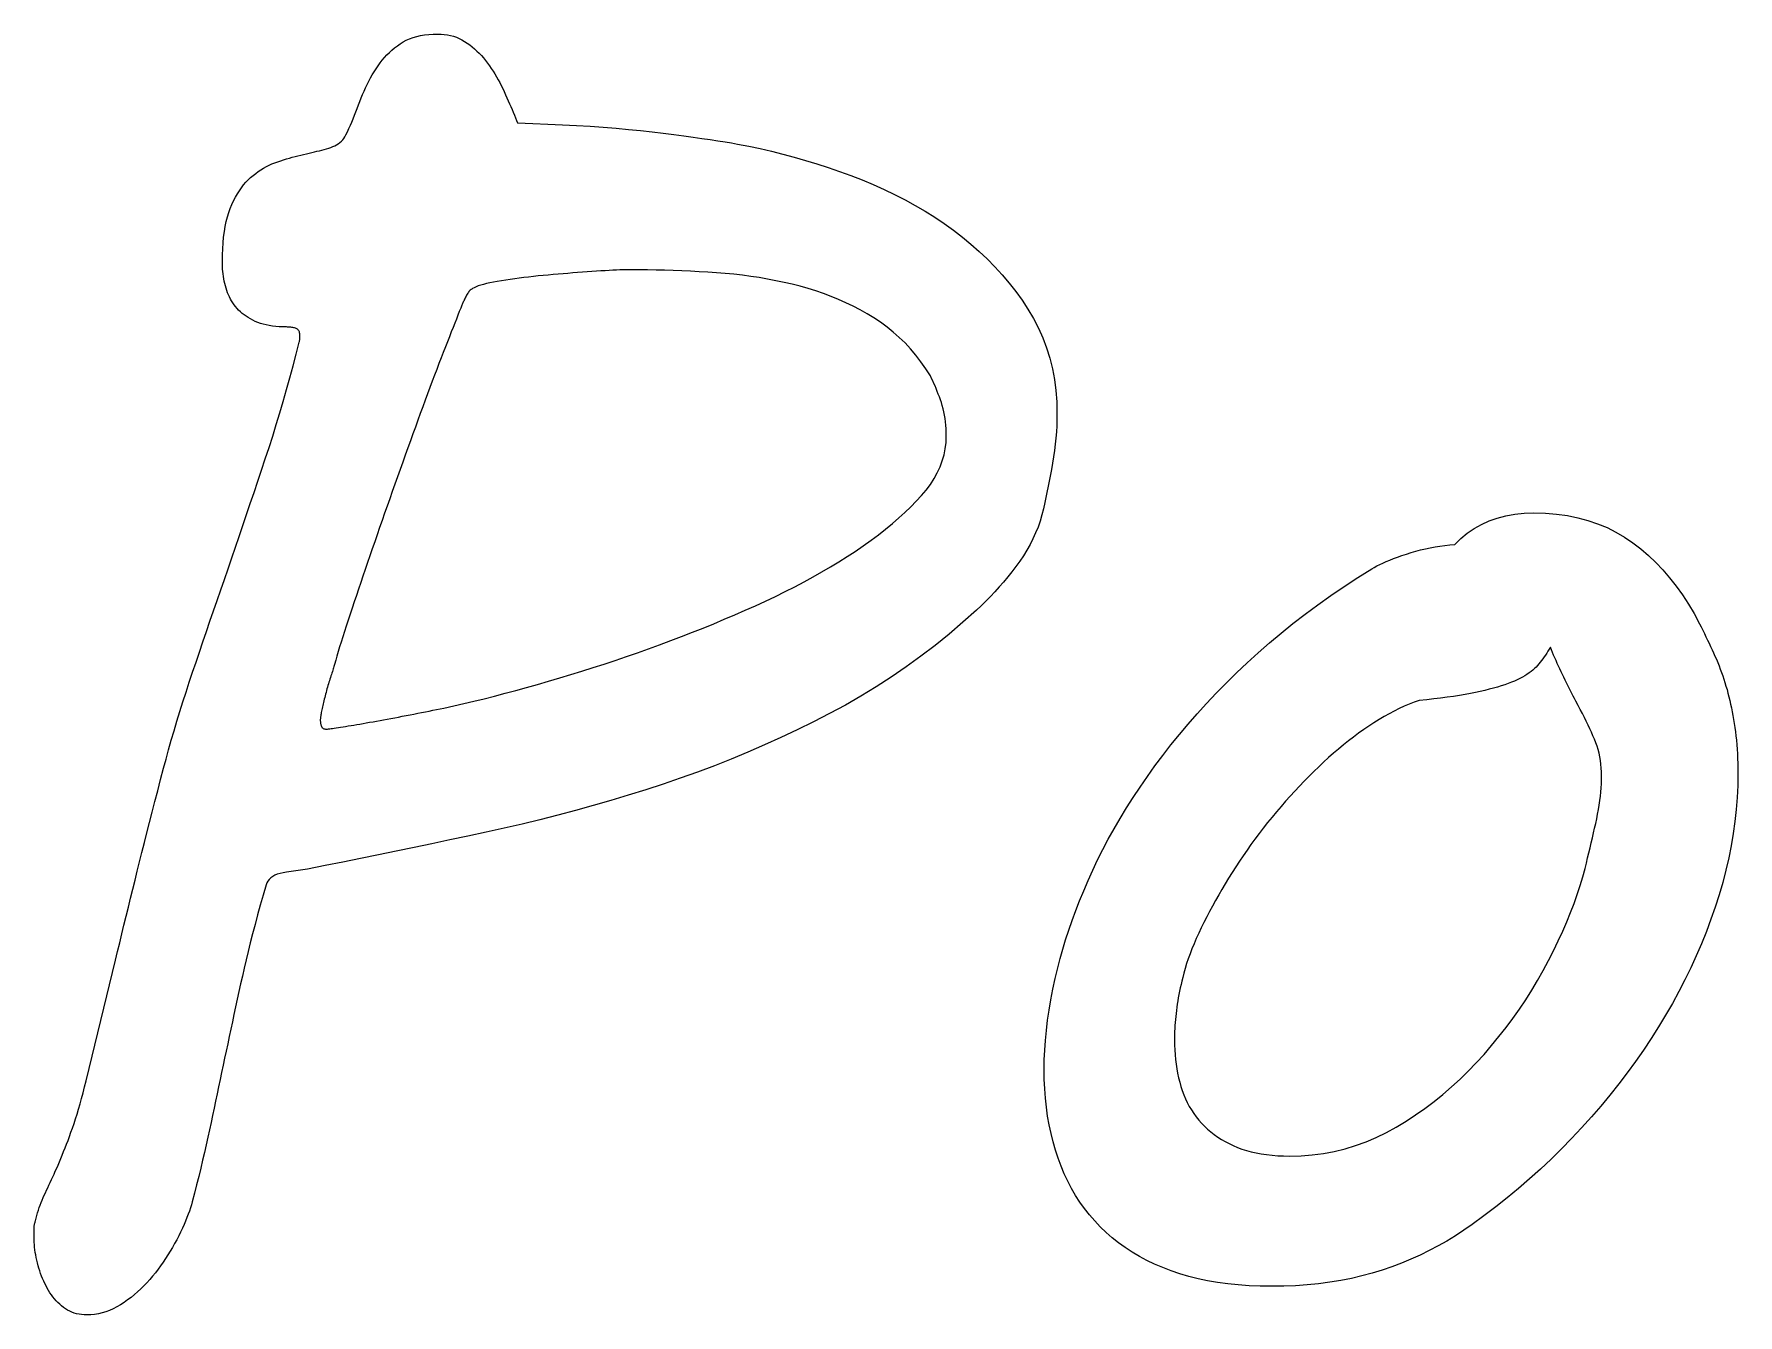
# Model space of a CAD drawing. Extents: x 120.6 to 167.1, y 73.5 to 127.9.
# Drawn here: x 120.56 to 127.1, y 123.03 to 127.95 of the extents above; entities that cross this region are included whole.
import ezdxf

# ---------------------------------------------------------------- set-up
doc = ezdxf.new("R2010")
doc.units = 0

msp = doc.modelspace()

# ---------------------------------------------------------------- linework, layer by layer
at = {"color": 7, "lineweight": 13}
for points in [[(120.566551, 123.392151), (120.568962, 123.402496), (120.571579, 123.412735), (120.574402, 123.422852), (120.577423, 123.432854), (120.580643, 123.442734), (120.584068, 123.452507), (120.5877, 123.462158), (120.59153, 123.471703), (120.595558, 123.481125), (120.599792, 123.490433), (120.604172, 123.499794), (120.608635, 123.509392), (120.61319, 123.519218), (120.617828, 123.529282), (120.622559, 123.539574), (120.627373, 123.550095), (120.632271, 123.560844), (120.637253, 123.571831), (120.642326, 123.583046), (120.647491, 123.59449), (120.652718, 123.60627), (120.658012, 123.618484), (120.663361, 123.631126), (120.668762, 123.644211), (120.674225, 123.657722), (120.679749, 123.671669), (120.685326, 123.68605), (120.690964, 123.700867), (120.696655, 123.71611), (120.702408, 123.731796), (120.708191, 123.748085), (120.713974, 123.765152), (120.719749, 123.782997), (120.725533, 123.801628), (120.731316, 123.821037), (120.737099, 123.841232), (120.742874, 123.862198), (120.748657, 123.883949), (120.75444, 123.906487), (120.760223, 123.929794), (120.872955, 124.392288), (120.881073, 124.425888), (120.889252, 124.459641), (120.897491, 124.49353), (120.905792, 124.527565), (120.914146, 124.561745), (120.922554, 124.596077), (120.931023, 124.630547), (120.939552, 124.665161), (120.948135, 124.699921), (120.956779, 124.734818), (120.965599, 124.770248), (120.974701, 124.806564), (120.984093, 124.843781), (120.993782, 124.881897), (121.003754, 124.920898), (121.014015, 124.960808), (121.024567, 125.00161), (121.0354, 125.043304), (121.046532, 125.085892), (121.057945, 125.129387), (121.06739, 125.16481), (121.077202, 125.200546), (121.087387, 125.23661), (121.097954, 125.272987), (121.108894, 125.309685), (121.120209, 125.346695), (121.131905, 125.384026), (121.143974, 125.421677), (121.156418, 125.459648), (121.169235, 125.497932), (121.182304, 125.536507), (121.19548, 125.57534), (121.208778, 125.614433), (121.222191, 125.653793), (121.235718, 125.693405), (121.249359, 125.733284), (121.263123, 125.773415), (121.276993, 125.813812), (121.290985, 125.854469), (121.305092, 125.895386), (121.319275, 125.936546), (121.333481, 125.977943), (121.347717, 126.019562), (121.361977, 126.061417), (121.376274, 126.103508), (121.390594, 126.145828), (121.404945, 126.188377), (121.419327, 126.231155), (121.433739, 126.27417), (121.448174, 126.317406), (121.462486, 126.360909), (121.476501, 126.404701), (121.490234, 126.448784), (121.503677, 126.493156), (121.51683, 126.537811), (121.529694, 126.582764), (121.542267, 126.627998), (121.55455, 126.673531), (121.566544, 126.719345), (121.578255, 126.76545), (121.578804, 126.767242), (121.579292, 126.76915), (121.579727, 126.771172), (121.580101, 126.773308), (121.580421, 126.775566), (121.580681, 126.777931), (121.580879, 126.780418), (121.581024, 126.78302), (121.581116, 126.785736), (121.581139, 126.788574), (121.581001, 126.793022), (121.580566, 126.797127), (121.579842, 126.800888), (121.578827, 126.804298), (121.57753, 126.807358), (121.575943, 126.810081), (121.574059, 126.812447), (121.571892, 126.814468), (121.569435, 126.816147), (121.566689, 126.817474), (121.563713, 126.818573), (121.560562, 126.819557), (121.557236, 126.820427), (121.553741, 126.821175), (121.550072, 126.821815), (121.546227, 126.822334), (121.542206, 126.822739), (121.538017, 126.823029), (121.533653, 126.823204), (121.529114, 126.823257), (121.514908, 126.823479), (121.50119, 126.824127), (121.487968, 126.825211), (121.475235, 126.826729), (121.46299, 126.828682), (121.451241, 126.831062), (121.43998, 126.833885), (121.429214, 126.837135), (121.418938, 126.84082), (121.409157, 126.84494), (121.399818, 126.849403), (121.390884, 126.854134), (121.382355, 126.859116), (121.374237, 126.864365), (121.366516, 126.869873), (121.359207, 126.875633), (121.352295, 126.88166), (121.345795, 126.887947), (121.339691, 126.894501), (121.334, 126.901306), (121.328667, 126.90834), (121.323654, 126.915581), (121.318954, 126.923027), (121.314575, 126.930672), (121.310516, 126.938522), (121.30677, 126.946571), (121.303345, 126.954826), (121.30024, 126.96328), (121.297447, 126.971939), (121.294975, 126.980797), (121.292778, 126.989799), (121.290817, 126.998886), (121.289078, 127.008064), (121.287575, 127.017334), (121.286301, 127.02668), (121.285263, 127.036118), (121.284454, 127.045647), (121.283875, 127.05526), (121.283531, 127.064957), (121.283417, 127.074738), (121.283714, 127.09967), (121.28463, 127.123589), (121.286148, 127.1465), (121.288269, 127.168396), (121.291, 127.189278), (121.294342, 127.209152), (121.298286, 127.228012), (121.302841, 127.245857), (121.307999, 127.262695), (121.313766, 127.278526), (121.320007, 127.293495), (121.326599, 127.307777), (121.333534, 127.321365), (121.34082, 127.334251), (121.34845, 127.346451), (121.35643, 127.357956), (121.364754, 127.368767), (121.373428, 127.378883), (121.382446, 127.388306), (121.391808, 127.397034), (121.401436, 127.40519), (121.411232, 127.41288), (121.421204, 127.420105), (121.431351, 127.426865), (121.441673, 127.433167), (121.452164, 127.439011), (121.46283, 127.444382), (121.473671, 127.449295), (121.48468, 127.453751), (121.495872, 127.457741), (121.507118, 127.461426), (121.518303, 127.464966), (121.529427, 127.468361), (121.540504, 127.471611), (121.551514, 127.474724), (121.562469, 127.477684), (121.573364, 127.480499), (121.584206, 127.483177), (121.594986, 127.485703), (121.605713, 127.488091), (121.61628, 127.490417), (121.626579, 127.492775), (121.636627, 127.495155), (121.646408, 127.497574), (121.655937, 127.500015), (121.665199, 127.502487), (121.674202, 127.50499), (121.682945, 127.507515), (121.691429, 127.510071), (121.699654, 127.512657), (121.70752, 127.51548), (121.71492, 127.51873), (121.721855, 127.522415), (121.728333, 127.526535), (121.734344, 127.53109), (121.739891, 127.536072), (121.74498, 127.541496), (121.749603, 127.547348), (121.753769, 127.553635), (121.757469, 127.560356), (121.763206, 127.572571), (121.76886, 127.584923), (121.774422, 127.597427), (121.7799, 127.610069), (121.785286, 127.622864), (121.790596, 127.635796), (121.795807, 127.64888), (121.800941, 127.662102), (121.805984, 127.675468), (121.810944, 127.688988), (121.815987, 127.702469), (121.821289, 127.715752), (121.826859, 127.728828), (121.83268, 127.741707), (121.838768, 127.754387), (121.845108, 127.766861), (121.851715, 127.779129), (121.858582, 127.791199), (121.865707, 127.803062), (121.873093, 127.814728), (121.880775, 127.826088), (121.888817, 127.837036), (121.897194, 127.847588), (121.90593, 127.857735), (121.915001, 127.867477), (121.924423, 127.876816), (121.934196, 127.885742), (121.944313, 127.894272), (121.954781, 127.902397), (121.965591, 127.91011), (121.976921, 127.917252), (121.988945, 127.923645), (122.001663, 127.929276), (122.015076, 127.934166), (122.029182, 127.938293), (122.043983, 127.941681), (122.059471, 127.944305), (122.075661, 127.94619), (122.092545, 127.947311), (122.110115, 127.947693), (122.122688, 127.947342), (122.134979, 127.946304), (122.146973, 127.944572), (122.158676, 127.942139), (122.170097, 127.939018), (122.181229, 127.935204), (122.192062, 127.930695), (122.202614, 127.925491), (122.212875, 127.919594), (122.222847, 127.913002), (122.232544, 127.905891), (122.241982, 127.898438), (122.25116, 127.890633), (122.260078, 127.882477), (122.268738, 127.873978), (122.277138, 127.865135), (122.285271, 127.855942), (122.293144, 127.846405), (122.300766, 127.836517), (122.308121, 127.826286), (122.315247, 127.815811), (122.322166, 127.805183), (122.328888, 127.794418), (122.335411, 127.783508), (122.341721, 127.772453), (122.347839, 127.761246), (122.353752, 127.749901), (122.359459, 127.738411), (122.364967, 127.726776), (122.37027, 127.714996), (122.375412, 127.703247), (122.38044, 127.691704), (122.385361, 127.680359), (122.390152, 127.669212), (122.394836, 127.658272), (122.399406, 127.647537), (122.403854, 127.637001), (122.408195, 127.626663), (122.412415, 127.616531), (122.416519, 127.606606), (122.475266, 127.604698), (122.532433, 127.60244), (122.587997, 127.599838), (122.641983, 127.596893), (122.694374, 127.593597), (122.745178, 127.589951), (122.794388, 127.585968), (122.84201, 127.581627), (122.888039, 127.57695), (122.932487, 127.571915), (122.975044, 127.566772), (123.015442, 127.561745), (123.053673, 127.556824), (123.089729, 127.552032), (123.123627, 127.547348), (123.15535, 127.542778), (123.184906, 127.53833), (123.212296, 127.533989), (123.237511, 127.52977), (123.260567, 127.525665), (123.30394, 127.517166), (123.347336, 127.507858), (123.39077, 127.497742), (123.434227, 127.486816), (123.477722, 127.475082), (123.521233, 127.46254), (123.564781, 127.449181), (123.60836, 127.43502), (123.651962, 127.420044), (123.695595, 127.404266), (123.738808, 127.387596), (123.781158, 127.36998), (123.822632, 127.35141), (123.863251, 127.331886), (123.902992, 127.311401), (123.941872, 127.28997), (123.979881, 127.267586), (124.017029, 127.24424), (124.053307, 127.219948), (124.088715, 127.194695), (124.123055, 127.16851), (124.15612, 127.141396), (124.18792, 127.113358), (124.218445, 127.084396), (124.247696, 127.054504), (124.275673, 127.023689), (124.302383, 126.991951), (124.32782, 126.95929), (124.35199, 126.925697), (124.374878, 126.89119), (124.396027, 126.855705), (124.41494, 126.819214), (124.431633, 126.781708), (124.446106, 126.743187), (124.458344, 126.703659), (124.468361, 126.663124), (124.476151, 126.621567), (124.481712, 126.579002), (124.485054, 126.535431), (124.486168, 126.490845), (124.485909, 126.467628), (124.485123, 126.444244), (124.483826, 126.420692), (124.482002, 126.396957), (124.47966, 126.373055), (124.476799, 126.348976), (124.473419, 126.324722), (124.469513, 126.300301), (124.465096, 126.275696), (124.460152, 126.250923), (124.439919, 126.149757), (124.434784, 126.125648), (124.428642, 126.101891), (124.421494, 126.078476), (124.413322, 126.055405), (124.404144, 126.032684), (124.393959, 126.010315), (124.382759, 125.988289), (124.370544, 125.966606), (124.357323, 125.945274), (124.343086, 125.924294), (124.328156, 125.903679), (124.312851, 125.883476), (124.297165, 125.863678), (124.281113, 125.844284), (124.264679, 125.825287), (124.247864, 125.806702), (124.230682, 125.788521), (124.21312, 125.770744), (124.19519, 125.753372), (124.176872, 125.736404), (124.124931, 125.689766), (124.072006, 125.644661), (124.018097, 125.601082), (123.963203, 125.559036), (123.907326, 125.518524), (123.850471, 125.479546), (123.792633, 125.442101), (123.73381, 125.406189), (123.674004, 125.371803), (123.613213, 125.338951), (123.551674, 125.307373), (123.489616, 125.276802), (123.427032, 125.247246), (123.36393, 125.218704), (123.300308, 125.19117), (123.236168, 125.16465), (123.171509, 125.139137), (123.106323, 125.114639), (123.040619, 125.091156), (122.974396, 125.06868), (122.907768, 125.047058), (122.840851, 125.026131), (122.773651, 125.005898), (122.706154, 124.986359), (122.638367, 124.967514), (122.570297, 124.949356), (122.50193, 124.9319), (122.433281, 124.915138), (122.364342, 124.899063), (122.295113, 124.883682), (122.22583, 124.868744), (122.156715, 124.853973), (122.087776, 124.839371), (122.019005, 124.824951), (121.950409, 124.810699), (121.881996, 124.796623), (121.813744, 124.782715), (121.745674, 124.76899), (121.677773, 124.755432), (121.610046, 124.74205), (121.529114, 124.730484), (121.516365, 124.728432), (121.504715, 124.725746), (121.494164, 124.72242), (121.484711, 124.71846), (121.476357, 124.713867), (121.469101, 124.708633), (121.462944, 124.702766), (121.457886, 124.696259), (121.453926, 124.689125), (121.451065, 124.681343), (121.439751, 124.641945), (121.428925, 124.603531), (121.418594, 124.566101), (121.408752, 124.529648), (121.399399, 124.494179), (121.390541, 124.459694), (121.382172, 124.426193), (121.37429, 124.393677), (121.366905, 124.362137), (121.360016, 124.331589), (121.353409, 124.301651), (121.346893, 124.27198), (121.340462, 124.242569), (121.334114, 124.213417), (121.327858, 124.184532), (121.321686, 124.155899), (121.315598, 124.127525), (121.309601, 124.099419), (121.303688, 124.071564), (121.297867, 124.043976), (121.292084, 124.016518), (121.286301, 123.989052), (121.280525, 123.961594), (121.274742, 123.934135), (121.268959, 123.90667), (121.263176, 123.879211), (121.257401, 123.851753), (121.251617, 123.824295), (121.245834, 123.796829), (121.240051, 123.769371), (121.234131, 123.741608), (121.227913, 123.713234), (121.221413, 123.684258), (121.214615, 123.654671), (121.207535, 123.624481), (121.200165, 123.593681), (121.192505, 123.562279), (121.184555, 123.530266), (121.176315, 123.497643), (121.167793, 123.464417), (121.164665, 123.453232), (121.161087, 123.441635), (121.157036, 123.429642), (121.152527, 123.417244), (121.14756, 123.404434), (121.14212, 123.391228), (121.136223, 123.377609), (121.129868, 123.363594), (121.123047, 123.349167), (121.115761, 123.334343), (121.108101, 123.319397), (121.100151, 123.304626), (121.091911, 123.290024), (121.083389, 123.275604), (121.07457, 123.261353), (121.065468, 123.247276), (121.056068, 123.233376), (121.046387, 123.219643), (121.036415, 123.206085), (121.026154, 123.192703), (121.015587, 123.179596), (121.004707, 123.166862), (120.993507, 123.154503), (120.981987, 123.142525), (120.970146, 123.130913), (120.957993, 123.119682), (120.945518, 123.108833), (120.932732, 123.098351), (120.919624, 123.088249), (120.906197, 123.078522), (120.892532, 123.069466), (120.878731, 123.061356), (120.864784, 123.054199), (120.850693, 123.047997), (120.836456, 123.042755), (120.822075, 123.03846), (120.807556, 123.035126), (120.792885, 123.032738), (120.778069, 123.031303), (120.763107, 123.03083), (120.752846, 123.03112), (120.742874, 123.031982), (120.733192, 123.033432), (120.723801, 123.035454), (120.714691, 123.038055), (120.705879, 123.041237), (120.69735, 123.044991), (120.68911, 123.049332), (120.68116, 123.054245), (120.6735, 123.059738), (120.666115, 123.065674), (120.658989, 123.07193), (120.65213, 123.078506), (120.645523, 123.085403), (120.639175, 123.092613), (120.633095, 123.100143), (120.627266, 123.107994), (120.621704, 123.116158), (120.616402, 123.124641), (120.611359, 123.133446), (120.60656, 123.142479), (120.60199, 123.151657), (120.597656, 123.16098), (120.593552, 123.170441), (120.589676, 123.180054), (120.586037, 123.189812), (120.582626, 123.199715), (120.579445, 123.209755), (120.576492, 123.219948), (120.573776, 123.230278), (120.571304, 123.240631), (120.569092, 123.250862), (120.567146, 123.260979), (120.565453, 123.270981), (120.564026, 123.280861), (120.562851, 123.290634), (120.561943, 123.300285), (120.561295, 123.30983), (120.560898, 123.319252), (120.560768, 123.32856), (120.560768, 123.332016), (120.560768, 123.335442), (120.560768, 123.338837), (120.560768, 123.342201), (120.560768, 123.345543), (120.560768, 123.348854), (120.560768, 123.352135), (120.560768, 123.355385), (120.560768, 123.358604), (120.560768, 123.361801), (120.560829, 123.364967), (120.561005, 123.368103), (120.561295, 123.371208), (120.561699, 123.37429), (120.562218, 123.377335), (120.562851, 123.380356), (120.563606, 123.383347), (120.564468, 123.386314), (120.565453, 123.389244)], [(121.714111, 125.528282), (121.712906, 125.524132), (121.711624, 125.519783), (121.710251, 125.515228), (121.708794, 125.510475), (121.707245, 125.505524), (121.705612, 125.500359), (121.703888, 125.494995), (121.702087, 125.489433), (121.700188, 125.483665), (121.698212, 125.477699), (121.696205, 125.471596), (121.694221, 125.465439), (121.692268, 125.459229), (121.690346, 125.452957), (121.688454, 125.446625), (121.686592, 125.440239), (121.684753, 125.433792), (121.682945, 125.427284), (121.681168, 125.420723), (121.67942, 125.414108), (121.677719, 125.407516), (121.676071, 125.401039), (121.674477, 125.394684), (121.672943, 125.388435), (121.671471, 125.382309), (121.670059, 125.376297), (121.668701, 125.370399), (121.667397, 125.364616), (121.666153, 125.358955), (121.66497, 125.353401), (121.663872, 125.348068), (121.662888, 125.343056), (121.662018, 125.338356), (121.66127, 125.333977), (121.660629, 125.329918), (121.66011, 125.326172), (121.659706, 125.322746), (121.659416, 125.319641), (121.659248, 125.316849), (121.659187, 125.314384), (121.659233, 125.311531), (121.659363, 125.308777), (121.659576, 125.306099), (121.659882, 125.303513), (121.660271, 125.30101), (121.660751, 125.298599), (121.661316, 125.296272), (121.661964, 125.294029), (121.662697, 125.291878), (121.663521, 125.28981), (121.66449, 125.287888), (121.665665, 125.286171), (121.667038, 125.284653), (121.66861, 125.283333), (121.670387, 125.282227), (121.672371, 125.281311), (121.674553, 125.280602), (121.676933, 125.280098), (121.67952, 125.279793), (121.682312, 125.279694), (121.684425, 125.27977), (121.687286, 125.279984), (121.690895, 125.280342), (121.695259, 125.280853), (121.700378, 125.281502), (121.706245, 125.282295), (121.712868, 125.283234), (121.720238, 125.284317), (121.728355, 125.285545), (121.737236, 125.286919), (121.746674, 125.288406), (121.756485, 125.289986), (121.76667, 125.291649), (121.777237, 125.293396), (121.788177, 125.295227), (121.7995, 125.29715), (121.811188, 125.299164), (121.823257, 125.301254), (121.835701, 125.303436), (121.848518, 125.30571), (121.861626, 125.308052), (121.874939, 125.310448), (121.888451, 125.312904), (121.902168, 125.315422), (121.916084, 125.317993), (121.930206, 125.320625), (121.944534, 125.323311), (121.959053, 125.326057), (121.973785, 125.328865), (121.988716, 125.331726), (122.003685, 125.334618), (122.018547, 125.337509), (122.033287, 125.340393), (122.047913, 125.343285), (122.062424, 125.346176), (122.07682, 125.349068), (122.091095, 125.351959), (122.105263, 125.354851), (122.119308, 125.357742), (122.13324, 125.360626), (122.171082, 125.368942), (122.209435, 125.377686), (122.248314, 125.386864), (122.287712, 125.396477), (122.327629, 125.406517), (122.368073, 125.416992), (122.409027, 125.42791), (122.450508, 125.439255), (122.492508, 125.451035), (122.535034, 125.463242), (122.577797, 125.47583), (122.620537, 125.488739), (122.663239, 125.501968), (122.705925, 125.515503), (122.748573, 125.529366), (122.791191, 125.543549), (122.833786, 125.558044), (122.87635, 125.572853), (122.918884, 125.58799), (122.961388, 125.603439), (123.003693, 125.619164), (123.045624, 125.635117), (123.087173, 125.651306), (123.128349, 125.667725), (123.169151, 125.684372), (123.209572, 125.701256), (123.249626, 125.718369), (123.289299, 125.73571), (123.32859, 125.753288), (123.367516, 125.771088), (123.405815, 125.789131), (123.443245, 125.807396), (123.479813, 125.825897), (123.515511, 125.844627), (123.550346, 125.863586), (123.584305, 125.882782), (123.617401, 125.902206), (123.649635, 125.92186), (123.681, 125.94175), (123.711494, 125.961868), (123.742653, 125.983261), (123.772545, 126.004646), (123.801155, 126.026039), (123.828506, 126.047432), (123.854576, 126.068817), (123.879379, 126.09021), (123.902908, 126.111603), (123.925163, 126.132988), (123.946152, 126.154381), (123.965866, 126.175774), (123.983986, 126.197304), (124.000206, 126.219131), (124.014511, 126.241241), (124.026909, 126.263641), (124.037407, 126.286339), (124.04599, 126.309319), (124.052666, 126.332581), (124.057434, 126.35614), (124.060295, 126.37999), (124.061249, 126.404129), (124.061066, 126.418419), (124.060501, 126.432396), (124.059563, 126.446053), (124.058243, 126.459396), (124.056557, 126.472412), (124.054489, 126.485123), (124.052048, 126.497505), (124.049225, 126.509575), (124.046036, 126.521324), (124.042465, 126.532753), (124.038666, 126.54393), (124.034775, 126.554901), (124.0308, 126.565666), (124.026741, 126.576233), (124.022591, 126.586594), (124.018356, 126.596756), (124.014038, 126.606712), (124.009628, 126.61647), (124.005135, 126.626022), (124.000549, 126.635368), (123.982773, 126.663094), (123.964127, 126.689598), (123.944618, 126.71489), (123.92424, 126.738968), (123.902992, 126.761833), (123.880882, 126.783485), (123.857903, 126.803925), (123.834053, 126.823143), (123.809341, 126.841148), (123.78376, 126.857948), (123.757507, 126.873726), (123.730804, 126.888702), (123.703629, 126.902863), (123.675995, 126.916222), (123.647903, 126.928764), (123.619339, 126.940498), (123.590317, 126.951424), (123.560837, 126.96154), (123.530891, 126.970848), (123.500481, 126.979347), (123.469696, 126.987152), (123.438622, 126.994377), (123.407257, 127.00103), (123.37561, 127.007095), (123.343666, 127.012589), (123.31144, 127.017502), (123.278915, 127.021843), (123.246109, 127.025597), (123.213013, 127.028778), (123.179626, 127.03138), (123.146156, 127.033577), (123.112801, 127.035545), (123.079559, 127.037277), (123.046432, 127.03878), (123.01342, 127.040054), (122.980522, 127.041092), (122.947746, 127.041901), (122.915085, 127.04248), (122.882538, 127.042824), (122.850105, 127.042946), (122.840981, 127.042885), (122.830971, 127.042709), (122.820053, 127.042419), (122.80825, 127.042015), (122.79554, 127.041496), (122.781944, 127.040863), (122.767448, 127.040108), (122.752052, 127.039246), (122.735764, 127.038261), (122.718582, 127.037163), (122.700867, 127.035973), (122.682968, 127.034737), (122.664902, 127.033432), (122.646667, 127.032074), (122.62825, 127.030655), (122.609665, 127.029182), (122.590904, 127.027649), (122.571976, 127.026062), (122.552864, 127.024414), (122.533585, 127.022705), (122.514366, 127.020927), (122.49543, 127.019066), (122.476784, 127.017113), (122.458427, 127.015076), (122.440361, 127.012955), (122.422585, 127.010742), (122.405098, 127.008446), (122.387901, 127.006058), (122.370995, 127.003586), (122.35437, 127.00103), (122.338425, 126.998383), (122.323555, 126.995651), (122.309753, 126.992836), (122.29702, 126.989929), (122.285355, 126.986938), (122.274765, 126.983856), (122.265236, 126.980698), (122.256783, 126.97744), (122.249397, 126.974106), (122.24308, 126.97068), (122.240234, 126.968826), (122.237473, 126.966743), (122.234802, 126.964432), (122.232216, 126.961891), (122.229713, 126.959114), (122.227303, 126.956108), (122.224976, 126.952873), (122.222733, 126.949402), (122.220581, 126.945702), (122.218513, 126.941772), (122.21653, 126.937782), (122.214638, 126.933907), (122.21283, 126.930153), (122.211113, 126.926514), (122.20948, 126.922981), (122.207932, 126.919571), (122.206474, 126.916275), (122.205101, 126.913101), (122.203812, 126.910034), (122.202614, 126.907089), (122.197815, 126.895073), (122.192673, 126.882172), (122.18718, 126.868362), (122.181343, 126.853668), (122.175156, 126.838074), (122.168625, 126.821579), (122.161743, 126.804199), (122.154518, 126.785912), (122.146942, 126.766731), (122.139023, 126.746658), (122.130875, 126.725891), (122.122604, 126.704628), (122.11422, 126.682877), (122.105721, 126.660637), (122.097107, 126.637901), (122.088379, 126.614677), (122.079536, 126.590958), (122.070572, 126.56675), (122.061501, 126.542053), (122.052307, 126.516861), (122.043015, 126.49128), (122.03363, 126.465408), (122.024162, 126.439247), (122.01461, 126.412796), (122.004974, 126.386063), (121.995247, 126.359032), (121.985435, 126.331718), (121.975533, 126.304115), (121.965546, 126.276215), (121.955475, 126.248032), (121.945396, 126.21978), (121.93541, 126.191666), (121.925514, 126.163704), (121.915695, 126.13588), (121.905968, 126.1082), (121.896332, 126.080673), (121.88678, 126.053284), (121.877312, 126.026039), (121.867928, 125.99894), (121.858635, 125.971985), (121.849457, 125.945274), (121.840424, 125.918915), (121.831535, 125.892899), (121.822792, 125.867233), (121.814194, 125.841911), (121.80574, 125.816933), (121.797432, 125.792305), (121.789261, 125.768028), (121.781242, 125.744095), (121.773369, 125.720505), (121.765747, 125.69751), (121.758507, 125.675354), (121.75164, 125.654037), (121.745155, 125.63356), (121.739037, 125.613914), (121.733299, 125.595116), (121.727943, 125.577148), (121.722954, 125.56002), (121.718346, 125.543732)], [(124.489059, 124.36338), (124.498207, 124.398865), (124.508308, 124.434784), (124.519363, 124.47113), (124.531372, 124.507912), (124.544342, 124.545128), (124.558258, 124.582779), (124.573128, 124.620857), (124.588959, 124.659378), (124.605736, 124.698326), (124.623466, 124.737709), (124.642242, 124.777359), (124.662148, 124.817085), (124.683174, 124.856903), (124.70533, 124.896812), (124.728615, 124.936798), (124.753021, 124.976875), (124.778564, 125.017044), (124.805229, 125.057297), (124.833023, 125.097633), (124.861938, 125.138054), (124.892014, 125.178436), (124.923279, 125.218643), (124.955727, 125.258682), (124.989357, 125.298538), (125.02417, 125.338226), (125.060173, 125.377739), (125.097366, 125.417084), (125.135735, 125.456253), (125.175293, 125.495247), (125.216034, 125.534065), (125.258018, 125.57254), (125.301308, 125.610489), (125.345894, 125.647926), (125.391785, 125.684837), (125.438972, 125.72123), (125.487457, 125.757103), (125.537247, 125.79245), (125.588341, 125.827286), (125.640732, 125.861595), (125.694427, 125.895386), (125.70356, 125.900635), (125.713615, 125.905968), (125.724602, 125.911385), (125.736511, 125.916893), (125.749344, 125.922485), (125.763107, 125.928162), (125.777786, 125.933929), (125.793396, 125.939781), (125.809929, 125.945724), (125.827393, 125.951752), (125.845367, 125.957573), (125.863464, 125.962906), (125.881676, 125.967751), (125.900002, 125.972099), (125.918442, 125.97596), (125.937004, 125.979324), (125.955673, 125.982201), (125.974464, 125.984589), (125.99337, 125.986481), (126.01239, 125.987885), (126.035713, 126.010948), (126.0606, 126.031586), (126.087051, 126.049797), (126.115059, 126.065582), (126.14463, 126.078934), (126.175766, 126.089867), (126.208458, 126.098358), (126.242706, 126.104431), (126.278526, 126.10807), (126.315895, 126.109291), (126.360283, 126.108147), (126.403252, 126.104721), (126.444801, 126.099014), (126.48494, 126.091019), (126.523659, 126.080742), (126.560959, 126.068184), (126.596848, 126.053337), (126.631317, 126.036217), (126.664368, 126.016808), (126.696007, 125.99511), (126.726402, 125.971451), (126.75573, 125.946144), (126.783981, 125.919189), (126.811165, 125.890587), (126.837288, 125.860336), (126.862335, 125.828438), (126.886307, 125.794891), (126.909218, 125.759705), (126.931053, 125.722862), (126.95182, 125.684372), (126.958138, 125.671684), (126.964371, 125.65905), (126.970512, 125.646477), (126.97657, 125.633965), (126.982536, 125.621506), (126.988419, 125.6091), (126.994217, 125.596764), (126.999924, 125.584473), (127.005547, 125.57225), (127.011078, 125.560081), (127.016487, 125.547867), (127.021721, 125.535507), (127.026779, 125.52301), (127.031662, 125.510361), (127.036369, 125.497574), (127.040909, 125.484634), (127.045273, 125.471558), (127.049469, 125.458328), (127.053482, 125.444962), (127.057327, 125.43145), (127.061012, 125.417763), (127.064552, 125.40387), (127.067955, 125.389778), (127.071205, 125.375488), (127.07431, 125.360992), (127.077271, 125.346291), (127.080093, 125.33139), (127.082764, 125.316292), (127.085297, 125.30098), (127.087677, 125.285477), (127.089874, 125.269661), (127.091843, 125.253448), (127.093575, 125.236824), (127.095078, 125.219803), (127.096352, 125.20237), (127.097389, 125.18454), (127.098206, 125.166298), (127.098778, 125.147652), (127.099129, 125.128601), (127.099243, 125.109154), (127.098518, 125.063393), (127.096352, 125.017464), (127.092735, 124.971359), (127.087677, 124.925079), (127.081177, 124.878624), (127.073227, 124.832001), (127.063835, 124.785202), (127.052994, 124.738235), (127.04071, 124.691086), (127.026978, 124.643768), (127.011917, 124.596481), (126.995644, 124.549423), (126.978157, 124.502594), (126.959457, 124.455994), (126.939537, 124.40963), (126.918411, 124.363495), (126.896065, 124.317596), (126.872505, 124.271927), (126.847733, 124.226486), (126.821747, 124.181274), (126.794594, 124.136375), (126.766304, 124.091843), (126.736893, 124.047691), (126.70636, 124.003914), (126.67469, 123.96051), (126.641899, 123.91748), (126.607971, 123.874832), (126.572929, 123.832558), (126.536751, 123.790657), (126.499451, 123.749138), (126.461166, 123.708221), (126.422043, 123.668144), (126.38208, 123.628906), (126.341278, 123.5905), (126.299637, 123.55294), (126.257164, 123.516212), (126.213844, 123.480331), (126.169693, 123.445282), (126.124702, 123.411072), (126.078873, 123.377701), (126.047318, 123.355659), (126.015106, 123.334625), (125.982224, 123.314613), (125.948677, 123.295609), (125.914467, 123.277611), (125.879593, 123.260628), (125.844055, 123.244659), (125.807854, 123.229698), (125.770981, 123.215752), (125.733444, 123.20282), (125.695129, 123.19101), (125.655922, 123.180443), (125.615814, 123.171127), (125.574814, 123.163048), (125.532913, 123.156212), (125.49012, 123.150612), (125.446426, 123.146263), (125.40184, 123.143158), (125.356361, 123.141296), (125.309982, 123.140671), (125.26606, 123.141266), (125.22332, 123.143044), (125.18177, 123.146004), (125.141403, 123.150154), (125.102219, 123.155487), (125.064224, 123.162003), (125.027412, 123.169708), (124.991783, 123.178596), (124.957344, 123.188667), (124.924088, 123.199928), (124.891975, 123.212288), (124.860954, 123.225655), (124.831039, 123.240036), (124.802223, 123.255424), (124.774498, 123.271828), (124.747879, 123.289246), (124.722351, 123.307671), (124.697929, 123.32711), (124.674606, 123.347565), (124.652374, 123.369026), (124.631241, 123.391426), (124.611214, 123.414696), (124.592278, 123.438835), (124.574448, 123.463837), (124.557709, 123.489708), (124.542068, 123.516449), (124.527527, 123.544052), (124.514091, 123.572525), (124.501747, 123.60186), (124.490501, 123.632065), (124.480339, 123.663055), (124.471252, 123.694733), (124.463226, 123.727112), (124.456276, 123.760178), (124.450394, 123.793938), (124.44558, 123.8284), (124.441841, 123.863548), (124.439163, 123.899391), (124.437561, 123.935928), (124.437027, 123.973152), (124.437546, 124.009834), (124.43911, 124.047035), (124.441711, 124.084763), (124.445351, 124.123001), (124.450035, 124.161766), (124.455757, 124.20105), (124.462524, 124.240852), (124.470329, 124.281174), (124.479172, 124.322021)], [(124.968895, 124.325806), (124.965523, 124.312584), (124.962357, 124.2995), (124.959396, 124.286568), (124.956635, 124.273773), (124.954079, 124.261131), (124.951721, 124.248627), (124.94957, 124.236267), (124.947617, 124.22406), (124.945869, 124.21199), (124.944321, 124.200066), (124.942947, 124.188255), (124.941719, 124.176537), (124.940636, 124.164902), (124.939697, 124.153351), (124.938904, 124.141891), (124.938248, 124.130516), (124.937744, 124.119232), (124.937386, 124.108032), (124.937164, 124.096916), (124.937096, 124.085892), (124.93734, 124.06694), (124.93808, 124.048256), (124.939308, 124.029823), (124.941025, 124.011658), (124.943237, 123.993752), (124.945938, 123.976105), (124.949135, 123.958717), (124.95282, 123.941589), (124.957001, 123.924721), (124.961662, 123.908119), (124.966881, 123.891876), (124.97271, 123.876091), (124.979141, 123.860771), (124.986176, 123.845917), (124.99382, 123.83152), (125.002075, 123.817589), (125.010933, 123.804115), (125.020401, 123.791107), (125.030472, 123.778564), (125.041153, 123.766479), (125.052414, 123.75489), (125.064224, 123.74382), (125.076584, 123.733269), (125.089485, 123.723236), (125.102943, 123.71373), (125.116943, 123.704735), (125.1315, 123.696266), (125.146606, 123.688316), (125.162254, 123.680893), (125.178459, 123.673981), (125.195297, 123.667664), (125.212852, 123.662018), (125.23114, 123.657028), (125.250145, 123.65271), (125.269875, 123.649048), (125.290321, 123.646057), (125.311493, 123.64373), (125.333389, 123.642067), (125.35601, 123.641075), (125.379349, 123.640739), (125.422989, 123.641853), (125.466011, 123.645195), (125.50843, 123.650757), (125.550247, 123.658546), (125.591446, 123.668564), (125.63205, 123.680801), (125.672035, 123.695274), (125.711418, 123.711967), (125.750198, 123.730881), (125.788368, 123.752029), (125.825813, 123.774849), (125.862427, 123.798798), (125.898193, 123.823875), (125.933128, 123.850075), (125.967224, 123.877403), (126.000481, 123.905861), (126.032898, 123.935448), (126.064476, 123.966164), (126.095215, 123.998001), (126.125122, 124.030968), (126.154129, 124.064743), (126.182182, 124.099014), (126.209282, 124.133774), (126.235428, 124.169022), (126.260612, 124.204765), (126.284851, 124.240997), (126.308136, 124.277718), (126.330467, 124.314934), (126.351845, 124.352646), (126.372261, 124.390846), (126.391617, 124.428986), (126.409782, 124.466522), (126.426765, 124.503448), (126.442566, 124.539764), (126.457176, 124.575478), (126.470604, 124.610588), (126.482841, 124.645081), (126.493896, 124.678978), (126.503769, 124.712257), (126.512459, 124.744942), (126.517586, 124.76506), (126.522575, 124.784943), (126.527412, 124.804596), (126.532112, 124.824028), (126.536667, 124.843216), (126.541077, 124.862183), (126.545334, 124.880913), (126.549454, 124.899414), (126.553429, 124.917679), (126.557259, 124.935715), (126.560829, 124.953491), (126.564026, 124.970978), (126.566841, 124.988182), (126.569283, 125.005089), (126.57135, 125.021713), (126.573044, 125.03804), (126.574356, 125.054085), (126.575294, 125.069839), (126.575859, 125.085304), (126.57605, 125.100479), (126.575775, 125.11541), (126.574951, 125.130135), (126.573578, 125.144661), (126.571655, 125.158981), (126.569183, 125.173103), (126.566162, 125.187019), (126.562592, 125.200737), (126.558472, 125.214249), (126.553802, 125.227562), (126.548592, 125.240669), (126.542938, 125.253838), (126.536972, 125.267319), (126.530678, 125.281128), (126.524078, 125.295242), (126.517151, 125.309685), (126.509911, 125.32444), (126.50235, 125.339516), (126.494476, 125.354904), (126.486282, 125.370613), (126.477768, 125.386642), (126.472565, 125.396515), (126.467361, 125.406471), (126.462158, 125.416519), (126.456955, 125.426651), (126.451752, 125.436867), (126.446548, 125.447174), (126.441345, 125.457565), (126.436142, 125.46804), (126.430939, 125.478607), (126.425735, 125.489258), (126.420593, 125.499939), (126.415565, 125.51059), (126.410652, 125.521217), (126.405853, 125.531807), (126.401169, 125.542374), (126.396599, 125.55291), (126.392151, 125.563416), (126.387817, 125.573898), (126.383591, 125.584343), (126.379494, 125.594765), (126.37484, 125.586777), (126.370125, 125.578987), (126.365356, 125.571396), (126.360527, 125.564011), (126.355644, 125.556824), (126.3507, 125.54985), (126.345703, 125.543068), (126.340637, 125.536491), (126.335526, 125.530121), (126.330353, 125.523949), (126.32489, 125.517937), (126.318901, 125.512039), (126.312401, 125.506256), (126.305374, 125.500595), (126.297829, 125.495041), (126.289764, 125.489609), (126.281181, 125.484291), (126.272079, 125.479088), (126.262451, 125.473999), (126.252304, 125.469025), (126.241524, 125.464157), (126.229988, 125.459373), (126.217705, 125.454674), (126.204666, 125.450066), (126.19088, 125.445541), (126.176338, 125.441101), (126.161049, 125.436752), (126.145004, 125.432487), (126.128212, 125.428314), (126.110664, 125.424225), (126.092194, 125.420235), (126.072624, 125.416359), (126.051956, 125.412605), (126.030197, 125.408958), (126.007332, 125.405434), (125.983368, 125.402023), (125.958305, 125.398727), (125.932144, 125.395546), (125.904884, 125.392487), (125.876534, 125.389534), (125.857422, 125.382828), (125.838257, 125.375427), (125.819038, 125.367332), (125.799759, 125.358551), (125.780418, 125.349068), (125.761024, 125.33889), (125.74157, 125.328026), (125.722061, 125.31646), (125.702492, 125.304207), (125.682861, 125.29126), (125.663254, 125.277725), (125.643723, 125.263741), (125.624283, 125.249283), (125.604935, 125.234367), (125.58567, 125.218994), (125.56649, 125.203156), (125.547394, 125.186852), (125.528389, 125.170082), (125.509476, 125.152855), (125.490639, 125.135162), (125.471939, 125.117096), (125.453407, 125.098747), (125.435051, 125.080101), (125.41687, 125.061165), (125.398865, 125.041946), (125.381027, 125.02243), (125.363365, 125.002632), (125.345879, 124.982544), (125.328568, 124.962166), (125.311424, 124.941498), (125.29454, 124.920639), (125.278008, 124.899696), (125.261826, 124.87867), (125.245979, 124.857552), (125.230492, 124.836349), (125.21534, 124.815063), (125.200539, 124.793686), (125.186089, 124.772224), (125.171982, 124.750679), (125.158226, 124.729042), (125.144814, 124.707405), (125.131744, 124.685852), (125.119026, 124.664391), (125.106659, 124.643021), (125.094635, 124.621727), (125.082954, 124.600525), (125.071625, 124.579407), (125.060638, 124.55838), (125.050003, 124.537437), (125.039711, 124.516586), (125.0299, 124.495941), (125.020691, 124.475655), (125.012093, 124.455711), (125.004097, 124.436111), (124.996712, 124.416855), (124.989937, 124.397957), (124.983765, 124.379395), (124.978195, 124.361183), (124.973244, 124.343323)]]:
    msp.add_lwpolyline(points, close=True, dxfattribs=at)

doc.saveas('drawing.dxf')
